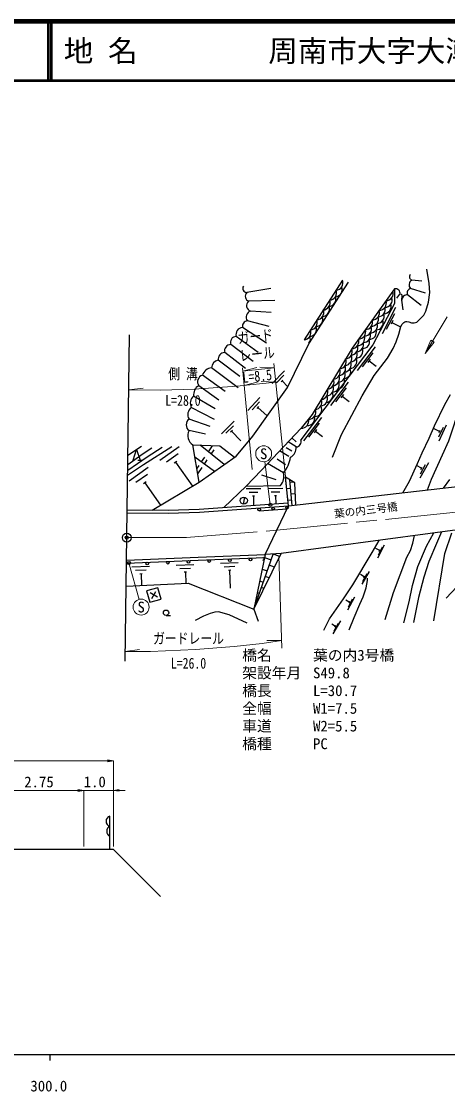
# Model space of a CAD drawing. Units: millimetres, scale not verified, with parts at other scales. Extents: x 40000 to 680000, y 20000 to 380000.
# Drawn here: x 363202 to 435389, y 198715 to 380000 of the extents above; entities that cross this region are included whole.
import ezdxf
from ezdxf.enums import TextEntityAlignment as Align

# ---------------------------------------------------------------- set-up
doc = ezdxf.new("R2010")
doc.units = ezdxf.units.MM
doc.header["$LTSCALE"] = 1000
doc.header["$PDMODE"] = 32
doc.header["$PDSIZE"] = 500
doc.linetypes.add('CHAIN', pattern=[18.5, 12, -1.5, 3.5, -1.5])
for name, color, linetype, lineweight in [('M-BGD', 7, 'Continuous', 25), ('M-BMK', 2, 'CHAIN', 13), ('M-BMK-HTXT', 7, 'Continuous', 13), ('M-BMK-OTRS', 5, 'Continuous', 25), ('M-BMK-SRVR', 3, 'Continuous', 25), ('M-STR-HTXT', 7, 'Continuous', 13), ('M-STR-STR1', 1, 'Continuous', 25), ('M-STR-STRC', 7, 'Continuous', 25), ('M-TTL', 2, 'Continuous', 140), ('M-TTL-BAND', 7, 'Continuous', 25), ('M-TTL-LINE', 7, 'Continuous', 50)]:
    doc.layers.add(name, color=color, linetype=linetype, lineweight=lineweight)
doc.layers.add('M-OTRS', color=6, linetype='Continuous')
doc.layers.add('M-TTL-TXT', color=7, linetype='Continuous')
doc.styles.add('ＭＳ ゴシック', font='')
doc.styles.get('ＭＳ ゴシック').set_extended_font_data('MS Gothic')

# ---------------------------------------------------------------- blocks, each defined once
blk = doc.blocks.new('open_arrow')
at = {"color": 0, "linetype": 'Continuous', "lineweight": -2}
blk.add_lwpolyline([(7.5, 1.25), (0, 0), (7.5, -1.25)], dxfattribs=at)

msp = doc.modelspace()

# ---------------------------------------------------------------- linework, layer by layer
at = {"layer": 'M-BGD'}
for p, q in [((417592, 336152), (411073, 326077)), ((431005, 336003), (429316, 336143)), ((405462, 334761), (401382, 334067)), ((426767, 333121), (427318, 333776)), ((430917, 331852), (428606, 333680)), ((431653, 333937), (429132, 334759)), ((406104, 332696), (401663, 332589)), ((427633, 332795), (427709, 333499)), ((427878, 331169), (427633, 332761)), ((405532, 330668), (402014, 330940)), ((426585, 331509), (424281, 327071)), ((426391, 330483), (425008, 327821)), ((404737, 325522), (400657, 328143)), ((405154, 328307), (401474, 329276)), ((426127, 329324), (425804, 328703)), ((425966, 329013), (427297, 328322)), ((403296, 323899), (399597, 326619)), ((402460, 322376), (398670, 325261)), ((423117, 324860), (420087, 320882)), ((401165, 321197), (397634, 323911)), ((422750, 323883), (420932, 321496)), ((422292, 322786), (421868, 322229)), ((399932, 317946), (395388, 321344)), ((400174, 319825), (396531, 322594)), ((422080, 322508), (423273, 321599)), ((397719, 317298), (393848, 320063)), ((407741, 320795), (405654, 318641)), ((407647, 320051), (406394, 318758)), ((407490, 319242), (407198, 318941)), ((407344, 319091), (408342, 318124)), ((396625, 315856), (393240, 318291)), ((418573, 318894), (415543, 314916)), ((418205, 317916), (416388, 315530)), ((396029, 314397), (392377, 316511)), ((403578, 316304), (401572, 314073)), ((403511, 315557), (402308, 314218)), ((417747, 316820), (417323, 316263)), ((417535, 316541), (418729, 315632)), ((395933, 312557), (391981, 314592)), ((403385, 314743), (403104, 314431)), ((403245, 314587), (404831, 313161)), ((395187, 311353), (391590, 312629)), ((399236, 312255), (397092, 310156)), ((414028, 312927), (410999, 308949)), ((413661, 311950), (411844, 309563)), ((394383, 310104), (391611, 310695)), ((399122, 311513), (397836, 310254)), ((398944, 310709), (398643, 310415)), ((398793, 310562), (400368, 308954)), ((413203, 310853), (412779, 310296)), ((412991, 310575), (414184, 309666)), ((434029, 310548), (432987, 311032)), ((433922, 309605), (434680, 311238)), ((433940, 310357), (434117, 310738)), ((433941, 308935), (435205, 311655)), ((397541, 304926), (393486, 308219)), ((409738, 307908), (408374, 308766)), ((409731, 308785), (409029, 309454)), ((381242, 306532), (383535, 308045)), ((389895, 307935), (386628, 305627)), ((389761, 306738), (387801, 305353)), ((394873, 307093), (395576, 308132)), ((395341, 306713), (395828, 307433)), ((408504, 306292), (406914, 307232)), ((409016, 307200), (408030, 307779)), ((382920, 305703), (383673, 305703)), ((389529, 305473), (389072, 305149)), ((389300, 305311), (392168, 301252)), ((395915, 303773), (392585, 306183)), ((392919, 304204), (393300, 304768)), ((393708, 305370), (394248, 306168)), ((394194, 305018), (394672, 305725)), ((407596, 303532), (404901, 305116)), ((407914, 304909), (406542, 305826)), ((430962, 304294), (430136, 304761)), ((430747, 302693), (432222, 305305)), ((430780, 303363), (431666, 304930)), ((384693, 304451), (381429, 302139)), ((384561, 303254), (382602, 301867)), ((393064, 303347), (393797, 304432)), ((406329, 302349), (403923, 303121)), ((408463, 297923), (407954, 302817)), ((430859, 304111), (431065, 304477)), ((384330, 301988), (383873, 301664)), ((384102, 301826), (386767, 298063)), ((401296, 301246), (407078, 301412)), ((409075, 297994), (408667, 302363)), ((409335, 301938), (408712, 301880)), ((401004, 299411), (400746, 298239)), ((403767, 300792), (401267, 300792)), ((403267, 300192), (401767, 300192)), ((402692, 299592), (402342, 299592)), ((402517, 299592), (402517, 298016)), ((407465, 300877), (404965, 300821)), ((406978, 300266), (405479, 300233)), ((406417, 299653), (406067, 299646)), ((406242, 299649), (406272, 298274)), ((408805, 300884), (408162, 300818)), ((409587, 299953), (408898, 299889)), ((403475, 297080), (408212, 297405)), ((408991, 298893), (408369, 298828)), ((423889, 290370), (423222, 290712)), ((423588, 289121), (424725, 291347)), ((423682, 289634), (424364, 290970)), ((423810, 290214), (423969, 290526)), ((399914, 288266), (396916, 288144)), ((402564, 280457), (405836, 289762)), ((404377, 289206), (405501, 288811)), ((406957, 289359), (405833, 289754)), ((384914, 287656), (381916, 287534)), ((384339, 287032), (382540, 286959)), ((392420, 287961), (389422, 287839)), ((391845, 287337), (390046, 287264)), ((391180, 286710), (390760, 286693)), ((390970, 286701), (391047, 284809)), ((399339, 287642), (397540, 287569)), ((398673, 287015), (398254, 286997)), ((398464, 287006), (398586, 284008)), ((403967, 287230), (404838, 286924)), ((406065, 287552), (405170, 287867)), ((420894, 284678), (422155, 286837)), ((421017, 285186), (421773, 286481)), ((383674, 286405), (383254, 286388)), ((383464, 286396), (383543, 284453)), ((403558, 285254), (404175, 285037)), ((405174, 285746), (404506, 285980)), ((421266, 285909), (420618, 286287)), ((421177, 285758), (421354, 286060)), ((437839, 285163), (435133, 282273)), ((386243, 282494), (385004, 283175)), ((385283, 282215), (385964, 283455)), ((403149, 283278), (403511, 283150)), ((404282, 283939), (403843, 284094)), ((402739, 281302), (402848, 281263)), ((403391, 282132), (403180, 282207)), ((418815, 281580), (418157, 281941)), ((418477, 280340), (419679, 282532)), ((418586, 280850), (419307, 282166)), ((418731, 281427), (418899, 281734)), ((387695, 279377), (388445, 279377)), ((402564, 280457), (403279, 278410)), ((416403, 277514), (415757, 277896)), ((416024, 276285), (417297, 278437)), ((416150, 276792), (416914, 278083)), ((416313, 277363), (416492, 277664)), ((378167, 239739), (378167, 245356))]:
    msp.add_line(p, q, dxfattribs=at)
for points in [[(415882, 306190), (417441, 309996), (420936, 316553), (422932, 320019), (425183, 322943), (426153, 324608), (426655, 325703), (427125, 327001), (427457, 328342), (427669, 328707), (427955, 329001), (428168, 329135), (428309, 329181), (428470, 329181), (428847, 329107), (429262, 328960), (429715, 328920), (430157, 329047), (430484, 329313), (431367, 330256), (431702, 330919), (432129, 332430), (432361, 334091), (432259, 335600), (431856, 338058)], [(385340, 297221), (393304, 301923), (399572, 306366), (400765, 307793), (402379, 309731), (408268, 317972), (411865, 325375), (418593, 335840)], [(426395, 334681), (426395, 332228), (422743, 325194), (410514, 309138)], [(426395, 334681), (419226, 324676), (412460, 313398), (410570, 311073)], [(431961, 300636), (432691, 302476), (434551, 306604), (435588, 308955), (437555, 314918), (438618, 317759), (440190, 321806), (441648, 325263), (442991, 327790), (443832, 328975), (444445, 329680), (445057, 330125), (446056, 330701), (447873, 331393), (448877, 331524), (450685, 331524), (452389, 331152)], [(427807, 300156), (428949, 302117), (430292, 305109), (431106, 306927), (432284, 309418), (433190, 311497), (434949, 315092), (435890, 316781)], [(397516, 297673), (401296, 301246), (403789, 303947), (410570, 311073)], [(393304, 301923), (392232, 308272), (396805, 308080), (399289, 306165)], [(381196, 303134), (383872, 304924), (388677, 307964)], [(381207, 303976), (384517, 306260), (387051, 307860)], [(381220, 304931), (383803, 306826), (385319, 307756)], [(382133, 305703), (382715, 307486), (383298, 305703)], [(409687, 298064), (409487, 301842), (407954, 302817)], [(434685, 300950), (435756, 302394)], [(381109, 296782), (388067, 296681), (393361, 296887), (408463, 297923)], [(381116, 297282), (388061, 297182), (393334, 297387), (408411, 298421)], [(414411, 276860), (415405, 278814), (417773, 282212), (419325, 284570), (422602, 290037), (423791, 292089)], [(424826, 278679), (426250, 283240), (428509, 289240), (429113, 290385), (429497, 291589), (429770, 292897)], [(427980, 278118), (428899, 281701), (429451, 284460), (430368, 287658), (431839, 291102), (433051, 293341)], [(434366, 293518), (433509, 291542), (432226, 288506), (431356, 285884), (430456, 282440), (429638, 278165)], [(433071, 278462), (434931, 289838), (436111, 293339)], [(381000, 288737), (393144, 289242), (404475, 289678)], [(381020, 288238), (393164, 288742), (404370, 289174)], [(404475, 289678), (402564, 280457), (407197, 289846)], [(380939, 284330), (391464, 284829), (402564, 280457)], [(418737, 276943), (419544, 279048), (420511, 281271), (421092, 282527), (421625, 284028), (421807, 285308), (421807, 285674)], [(401417, 278044), (398398, 279448), (396611, 280010), (395941, 279944), (395151, 279710), (394024, 279254), (392615, 278513)], [(386770, 231757), (378783, 239746), (373783, 239746), (360032, 239737), (341282, 239737), (341282, 236564), (337782, 236564), (337782, 239737), (330289, 245667)]]:
    msp.add_lwpolyline(points, dxfattribs=at)
msp.add_lwpolyline([(384942, 281595), (386863, 282154), (386304, 284074), (384384, 283516)], close=True, dxfattribs=at)
for centre, radius in [((400875, 298825), 600), ((403460, 297304), 225), ((405828, 297467), 225), ((408197, 297629), 225), ((384527, 288158), 225), ((388024, 288303), 225), ((391521, 288448), 225), ((395018, 288588), 225), ((398515, 288723), 225), ((402013, 288858), 225), ((387695, 279827), 450)]:
    msp.add_circle(centre, radius, dxfattribs=at)
for centre, radius, start, end in [((416419, 335720), 1250, 273.96194, 20.22215), ((429698, 335388), 847, 116.85957, 227.98893), ((429586, 336739), 654, 143.50513, 245.59619), ((401438, 334801), 737, 150.6008, 265.63329), ((402042, 333427), 920, 135.89962, 245.65831), ((415333, 334041), 1250, 273.96194, 20.22215), ((416296, 334609), 1250, 273.96194, 20.22215), ((424937, 333933), 1250, 271.24458, 17.50478), ((426594, 333961), 747, 345.65675, 105.46546), ((427454, 333554), 260, 347.83985, 121.57949), ((428522, 332795), 890, 84.60356, 182.16963), ((429297, 334011), 766, 102.45822, 205.56488), ((402288, 331860), 960, 130.62734, 253.42893), ((414246, 332362), 1250, 273.96194, 20.22215), ((415209, 332930), 1250, 273.96194, 20.22215), ((423772, 332308), 1250, 271.24458, 17.50478), ((424585, 331725), 1250, 271.24458, 17.50478), ((424761, 332829), 1250, 271.24458, 17.50478), ((402347, 329912), 1080, 107.93902, 216.05145), ((413036, 329571), 1250, 273.96194, 20.22215), ((413160, 330683), 1250, 273.96194, 20.22215), ((414123, 331250), 1250, 273.96194, 20.22215), ((422431, 329578), 1250, 271.24458, 17.50478), ((422607, 330682), 1250, 271.24458, 17.50478), ((423420, 330099), 1250, 271.24458, 17.50478), ((423596, 331203), 1250, 271.24458, 17.50478), ((400726, 326964), 1181, 93.35193, 197.0245), ((401523, 328380), 898, 93.17742, 195.27165), ((411949, 327892), 1250, 273.96194, 20.22215), ((412073, 329003), 1250, 273.96194, 20.22215), ((421268, 327955), 1250, 271.24458, 17.50478), ((421442, 329056), 1250, 271.24458, 17.50478), ((422255, 328474), 1250, 271.24458, 17.50478), ((423244, 328995), 1250, 271.24458, 17.50478), ((399574, 325639), 980, 88.62312, 202.69862), ((410986, 327324), 1250, 273.96194, 20.22215), ((411152, 326181), 998, 319.60068, 27.71351), ((420103, 326329), 1250, 271.24458, 17.50478), ((420277, 327430), 1250, 271.24458, 17.50478), ((421090, 326854), 1253, 271.3174, 17.43156), ((422079, 327370), 1250, 271.24458, 17.50478), ((398663, 324194), 1067, 89.62307, 195.35652), ((417992, 324077), 1250, 275.90876, 22.16897), ((418926, 324691), 1265, 276.24976, 17.86244), ((419103, 325806), 1259, 272.13462, 17.30597), ((419793, 324163), 1250, 275.90876, 22.16897), ((419848, 325325), 1301, 277.01842, 12.25368), ((421094, 325715), 1090, 262.44961, 21.78012), ((397687, 322747), 1166, 92.60439, 187.53034), ((416963, 322362), 1250, 275.90876, 22.16897), ((417906, 322962), 1250, 275.90876, 22.16897), ((418764, 322448), 1250, 275.90876, 22.16897), ((418849, 323562), 1250, 275.90876, 22.16897), ((395682, 319423), 1943, 98.71224, 160.77165), ((396707, 321285), 1321, 97.68149, 177.45912), ((415934, 320647), 1250, 275.90876, 22.16897), ((416877, 321247), 1250, 275.90876, 22.16897), ((417735, 320733), 1250, 275.90876, 22.16897), ((417821, 321847), 1250, 275.90876, 22.16897), ((394232, 318941), 1186, 108.91319, 213.2275), ((414905, 318932), 1250, 275.90876, 22.16897), ((415848, 319532), 1250, 275.90876, 22.16897), ((416706, 319018), 1250, 275.90876, 22.16897), ((416792, 320132), 1250, 275.90876, 22.16897), ((394116, 316767), 1758, 119.89688, 188.36879), ((413876, 317217), 1250, 275.90876, 22.16897), ((414819, 317817), 1250, 275.90876, 22.16897), ((415763, 318417), 1250, 275.90876, 22.16897), ((393365, 315307), 1558, 129.37161, 207.30991), ((412847, 315502), 1250, 275.90876, 22.16897), ((413791, 316102), 1250, 275.90876, 22.16897), ((414734, 316702), 1250, 275.90876, 22.16897), ((392913, 313386), 1524, 127.68911, 209.79585), ((411922, 313779), 1158, 265.48001, 24.47748), ((412941, 314239), 1158, 265.48064, 32.34201), ((392300, 311670), 1193, 126.52056, 234.72547), ((410618, 312322), 1250, 267.76351, 14.02372), ((411637, 312782), 1250, 267.76351, 14.02372), ((393173, 309804), 1798, 150.30199, 238.45638), ((409640, 308830), 927, 276.03802, 19.42225), ((407920, 307775), 1823, 297.93223, 4.19779), ((403342, 307014), 5498, 320.70544, 351.11748), ((405400, 302946), 2274, 317.58329, 14.93429), ((404087, 288938), 225, 270, 90), ((378423, 244511), 883, 106.80997, 253.19001), ((378599, 242818), 951, 116.97035, 243.02965)]:
    msp.add_arc(centre, radius, start, end, dxfattribs=at)
at = {"layer": 'M-BMK'}
msp.add_lwpolyline([(381052, 292552), (391191, 292602), (406469, 293801), (441886, 297348), (467682, 301228), (480259, 302975), (488566, 303833), (496367, 304439), (505626, 304960), (517172, 305144), (522385, 304873), (532087, 303405), (543528, 300667), (551102, 298110), (557251, 295418), (564632, 291451)], dxfattribs=at)
at = {"layer": 'M-BMK-HTXT'}
for p, q in [((431574, 323767), (435296, 329971)), ((431574, 323767), (432532, 326028)), ((431574, 323767), (433118, 325676)), ((433118, 325676), (432532, 326028))]:
    msp.add_line(p, q, dxfattribs=at)
at = {"layer": 'M-BMK-OTRS'}
msp.add_line((380766, 271638), (381520, 326928), dxfattribs=at)
at = {"layer": 'M-BMK-SRVR'}
msp.add_circle((381052, 292552), 750, dxfattribs=at)
at = {"layer": 'M-OTRS'}
msp.add_point((381052, 292552), dxfattribs=at)
at = {"layer": 'M-STR-HTXT'}
for p, q in [((400626, 321311), (402293, 304121)), ((400679, 320772), (403061, 321363)), ((400679, 320772), (406030, 321328)), ((406030, 321328), (403576, 321416)), ((408463, 297923), (405954, 322058)), ((381393, 317576), (383827, 317896)), ((400914, 318348), (403296, 318939)), ((406282, 318906), (403828, 318994)), ((405359, 298114), (404410, 305423)), ((381411, 288262), (383121, 282091)), ((407294, 273830), (406789, 289458)), ((407251, 275147), (404796, 275114)), ((380789, 273272), (383221, 273607)), ((341282, 254737), (378783, 254737)), ((378783, 240246), (378783, 254738)), ((373783, 249737), (360032, 249737)), ((380783, 249746), (371783, 249746)), ((373783, 240246), (373783, 249747))]:
    msp.add_line(p, q, dxfattribs=at)
for points in [[(381393, 317576), (386806, 317528), (392489, 317701), (399676, 318219), (406282, 318906)], [(380789, 273272), (385050, 273261), (392713, 273588), (399250, 274129), (403971, 274641), (407251, 275147)]]:
    msp.add_lwpolyline(points, dxfattribs=at)
for centre in [(404236, 306762), (383481, 280790)]:
    msp.add_circle(centre, 1350, dxfattribs=at)
at = {"layer": 'M-STR-STR1'}
for p, q in [((408463, 297923), (443464, 301964)), ((404475, 289678), (408463, 297923))]:
    msp.add_line(p, q, dxfattribs=at)
msp.add_lwpolyline([(440877, 294398), (407197, 289846), (404475, 289678)], dxfattribs=at)
at = {"layer": 'M-STR-STRC'}
for centre in [(405359, 298114), (381411, 288262)]:
    msp.add_circle(centre, 250, dxfattribs=at)
at = {"layer": 'M-TTL'}
msp.add_line((680000, 380000), (40000, 380000), dxfattribs=at)
at = {"layer": 'M-TTL-BAND'}
for p, q in [((40000, 205000), (579000, 205000)), ((368000, 205000), (368000, 204000))]:
    msp.add_line(p, q, dxfattribs=at)
at = {"layer": 'M-TTL-LINE'}
for p, q in [((367750, 380000), (367750, 370000)), ((368250, 380000), (368250, 370000)), ((40000, 370000), (680000, 370000))]:
    msp.add_line(p, q, dxfattribs=at)

# ---------------------------------------------------------------- block references
at = {"layer": 'M-STR-HTXT', "xscale": 133, "yscale": 133, "rotation": 180}
for p in [(378783, 254737), (373783, 249746), (373783, 249737)]:
    msp.add_blockref('open_arrow', p, dxfattribs=at)
at = {"layer": 'M-STR-HTXT', "xscale": 133, "yscale": 133}
msp.add_blockref('open_arrow', (378783, 249746), dxfattribs=at)

# ---------------------------------------------------------------- texts
at = {"layer": 'M-BMK-HTXT', "style": 'ＭＳ ゴシック'}
msp.add_text('葉の内三号橋', height=1320, rotation=6.754, dxfattribs=at).set_placement((416296, 295517), align=Align.BOTTOM_LEFT)
at = {"layer": 'M-STR-HTXT', "style": 'ＭＳ ゴシック', "width": 0.8}
for s, p in [('ガード', (402989, 325194)), ('レール', (403265, 322214)), ('L=8.5', (403293, 318465))]:
    msp.add_text(s, height=1833, rotation=5.934, dxfattribs=at).set_placement(p, align=Align.BOTTOM_CENTER)
for s, p in [('側 溝', (390567, 318833)), ('L=28.0', (390567, 314333)), ('ガードレール', (391507, 274017)), ('L=26.0', (391507, 269817))]:
    msp.add_text(s, height=1833, dxfattribs=at).set_placement(p, align=Align.BOTTOM_CENTER)
at = {"layer": 'M-STR-HTXT', "style": 'ＭＳ ゴシック'}
for s, p in [('S', (404236, 306762)), ('S', (383481, 280790)), ('2.75', (366177, 251174)), ('1.0', (375626, 251184))]:
    msp.add_text(s, height=1833, dxfattribs=at).set_placement(p, align=Align.MIDDLE_CENTER)
for s, p in [('橋名', (400597, 271169)), ('葉の内3号橋', (412597, 271169)), ('架設年月', (400597, 268169)), ('S49.8', (412597, 268169)), ('橋長', (400597, 265169)), ('L=30.7', (412597, 265169)), ('全幅', (400597, 262169)), ('W1=7.5', (412597, 262169)), ('車道', (400597, 259169)), ('W2=5.5', (412597, 259169)), ('橋種', (400597, 256169)), ('PC', (412597, 256169))]:
    msp.add_text(s, height=1833, dxfattribs=at).set_placement(p, align=Align.BOTTOM_LEFT)
at = {"layer": 'M-TTL-BAND', "style": 'ＭＳ ゴシック'}
msp.add_text('300.0', height=1833, dxfattribs=at).set_placement((367844, 198195), align=Align.BOTTOM_CENTER)
at = {"layer": 'M-TTL-TXT', "style": 'ＭＳ ゴシック'}
for s, p in [('地 名', (370380, 375000)), ('周南市大字大潮', (405024, 375000))]:
    msp.add_text(s, height=3666, dxfattribs=at).set_placement(p, align=Align.MIDDLE_LEFT)

doc.saveas('drawing.dxf')
